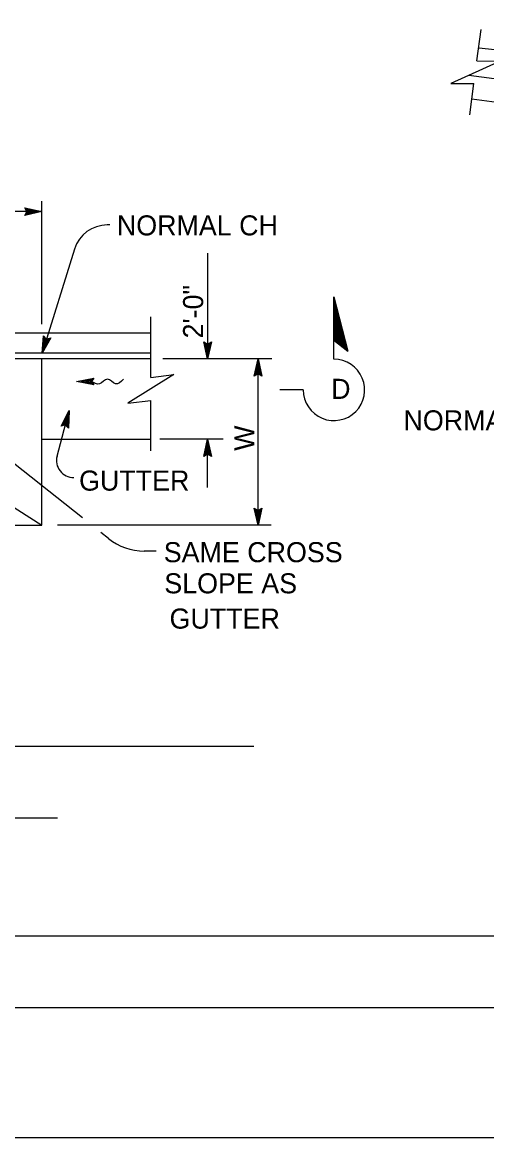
# Model space of a CAD drawing. Extents: x -894 to 866, y -476 to 714.
# Drawn here: x -105.1 to 56.9, y -476.4 to -87.2 of the extents above; entities that cross this region are included whole.
import ezdxf

# ---------------------------------------------------------------- set-up
doc = ezdxf.new("R2010")
doc.units = 0
for name, color, linetype in [('10 Sheet Format', 7, 'Continuous'), ('22 Misc Cnst Det', 7, 'Continuous'), ('56 Stage 3 Anno', 7, 'Continuous'), ('57 Undefined', 7, 'Continuous'), ('60 Nongeo Data', 7, 'Continuous')]:
    doc.layers.add(name, color=color, linetype=linetype)

msp = doc.modelspace()

# ---------------------------------------------------------------- linework, layer by layer
at = {"layer": '10 Sheet Format'}
for p, q in [((-438.7451, -406.0408), (199.0719, -406.0408)), ((-863.4257, -431.0407), (836.5777, -431.0407))]:
    msp.add_line(p, q, dxfattribs=at)
for points in [[(-894.0439, 713.5635), (865.9554, 713.5635), (865.9554, -476.436), (-894.0439, -476.436)], [(-863.4257, -431.0407), (836.5777, -431.0407), (836.5777, 668.9615), (-863.4257, 668.9615)]]:
    msp.add_lwpolyline(points, close=True, dxfattribs=at)
at = {"layer": '22 Misc Cnst Det'}
for p, q in [((3.5877, -183.0672), (8.4196, -202.0148)), ((3.5877, -204.7722), (3.5877, -183.0672)), ((3.5877, -184.6234), (7.919, -201.6094)), ((3.5877, -186.1819), (7.4184, -201.2041)), ((3.5877, -187.7404), (6.9174, -200.7983)), ((3.5877, -189.2978), (6.4167, -200.3929)), ((3.5877, -190.8563), (5.9157, -199.9868)), ((3.5877, -192.4156), (5.4151, -199.5818)), ((3.5877, -193.9741), (4.9141, -199.1757)), ((3.5877, -195.5322), (4.4135, -198.7703)), ((3.5877, -197.0907), (3.9125, -198.3646)), ((3.5877, -198.1013), (8.4196, -202.0148)), ((-7.1279, -215.4874), (-15.2789, -215.4874))]:
    msp.add_line(p, q, dxfattribs=at)
msp.add_arc((3.5878, -215.4874), 10.7155, 179.999467, 89.999964, dxfattribs=at)
at = {"layer": '56 Stage 3 Anno'}
for p, q in [((-98.2889, -192.5278), (-98.2889, -149.6586)), ((-98.2889, -153.2704), (-112.8594, -153.2704)), ((-103.4889, -153.2704), (-104.2889, -151.9307)), ((-104.2889, -151.9307), (-104.2889, -151.9307)), ((-104.2889, -151.9307), (-98.2889, -153.2704)), ((-98.2889, -153.2704), (-104.2889, -154.6008)), ((-104.2889, -154.6008), (-103.4889, -153.2704)), ((-104.2889, -154.6004), (-104.2889, -154.6004)), ((-104.0724, -152.2862), (-99.6688, -153.2701)), ((-99.6799, -153.274), (-104.0539, -154.2413)), ((-101.0515, -153.2685), (-103.8767, -153.8945)), ((-103.8385, -152.646), (-101.0515, -153.2685)), ((-103.6621, -152.9925), (-102.433, -153.2673)), ((-102.433, -153.2673), (-103.6417, -153.535)), ((-98.2889, -153.2704), (-98.2889, -153.2704)), ((-74.55, -157.9259), (-75.4693, -157.9259)), ((-86.9315, -166.3744), (-98.1889, -202.7081)), ((-40.482, -167.8171), (-40.482, -204.707)), ((-98.1889, -202.7081), (-97.6838, -196.583)), ((-95.1334, -197.3735), (-98.1889, -202.7081)), ((-97.7807, -201.3782), (-97.4102, -196.9141)), ((-95.5374, -197.4747), (-97.7799, -201.39)), ((-97.6838, -196.5834), (-97.6838, -196.5834)), ((-97.6838, -196.5834), (-96.6499, -197.7408)), ((-97.3692, -200.0696), (-97.1314, -197.1857)), ((-95.95, -197.5916), (-97.3692, -200.0696)), ((-96.9594, -198.7507), (-96.8574, -197.5164)), ((-96.3334, -197.6574), (-96.9594, -198.7507)), ((-96.6499, -197.7408), (-95.1334, -197.3735)), ((-95.1334, -197.3735), (-95.1334, -197.3735)), ((-40.482, -204.707), (-41.8123, -198.707)), ((-41.8123, -198.707), (-41.8123, -198.707)), ((-41.8123, -198.707), (-40.482, -199.507)), ((-40.4855, -203.3161), (-41.4528, -198.9417)), ((-40.48, -201.9444), (-41.1064, -199.1192)), ((-40.4788, -200.5629), (-40.7469, -199.3539)), ((-40.482, -199.507), (-39.1422, -198.707)), ((-39.1422, -198.707), (-40.482, -204.707)), ((-39.4981, -198.9235), (-40.4816, -203.3271)), ((-39.8575, -199.1574), (-40.48, -201.9444)), ((-40.2044, -199.3334), (-40.4788, -200.5629)), ((-39.1422, -198.707), (-39.1422, -198.707)), ((-98.1889, -202.7081), (-98.1889, -202.7081)), ((-18.0966, -204.707), (-56.0721, -204.707)), ((-40.482, -204.707), (-40.482, -204.707)), ((-24.2202, -210.7093), (-22.88, -204.7093)), ((-23.8643, -210.4928), (-22.8808, -206.0892)), ((-22.8969, -262.732), (-22.8969, -204.707)), ((-22.88, -204.7093), (-22.88, -204.7093)), ((-22.88, -204.7093), (-21.5501, -210.7093)), ((-22.8765, -206.1003), (-21.9092, -210.4747)), ((-22.88, -209.9093), (-24.2202, -210.7093)), ((-23.5044, -210.2589), (-22.8824, -207.4723)), ((-23.158, -210.0829), (-22.8832, -208.8534)), ((-22.8832, -208.8534), (-22.6155, -210.0625)), ((-22.8824, -207.4723), (-22.256, -210.2971)), ((-21.5501, -210.7093), (-22.88, -209.9093)), ((-84.1452, -260.1667), (-145.1999, -211.8121)), ((-24.2202, -210.7093), (-24.2202, -210.7093)), ((-21.5501, -210.7093), (-21.5501, -210.7093)), ((-92.9976, -238.5854), (-88.785, -222.6642)), ((-91.6154, -228.122), (-88.785, -222.6642)), ((-91.2157, -228.0035), (-89.1386, -223.998)), ((-90.8083, -227.8697), (-89.4937, -225.3346)), ((-89.4937, -225.3346), (-89.611, -228.226)), ((-89.1374, -224.0098), (-89.3213, -228.4862)), ((-88.785, -222.6642), (-89.0343, -228.8051)), ((-88.785, -222.6642), (-88.785, -222.6642)), ((-90.1154, -227.6913), (-91.6154, -228.122)), ((-91.6154, -228.122), (-91.6154, -228.122)), ((-90.4283, -227.7882), (-89.8484, -226.6697)), ((-89.0339, -228.8051), (-90.1154, -227.6913)), ((-89.8484, -226.6697), (-89.8984, -227.9071)), ((-89.0343, -228.8051), (-89.0343, -228.8051)), ((-35.0005, -232.7321), (-57.1811, -232.7321)), ((-41.8221, -238.732), (-40.482, -232.7321)), ((-40.482, -232.7321), (-40.482, -232.7321)), ((-40.482, -232.7321), (-39.152, -238.732)), ((-40.482, -249.5585), (-40.482, -232.7321)), ((-41.4662, -238.5155), (-40.4827, -234.112)), ((-41.1068, -238.2817), (-40.4843, -235.4947)), ((-40.7599, -238.1053), (-40.4851, -236.8761)), ((-40.4851, -236.8761), (-40.2174, -238.0848)), ((-40.4843, -235.4947), (-39.8579, -238.3198)), ((-40.4784, -234.123), (-39.5111, -238.497)), ((-40.482, -237.932), (-41.8221, -238.732)), ((-41.8221, -238.732), (-41.8221, -238.732)), ((-39.152, -238.732), (-40.482, -237.932)), ((-39.152, -238.732), (-39.152, -238.732)), ((-22.8969, -262.732), (-24.2273, -256.732)), ((-24.2273, -256.732), (-24.2273, -256.732)), ((-24.2273, -256.732), (-22.8969, -257.532)), ((-22.8969, -257.532), (-21.5572, -256.732)), ((-21.5572, -256.732), (-22.8969, -262.732)), ((-21.5572, -256.732), (-21.5572, -256.732)), ((-22.9005, -261.3411), (-23.8678, -256.9667)), ((-22.895, -259.9694), (-23.5214, -257.1443)), ((-22.8938, -258.588), (-23.1619, -257.3789)), ((-21.9131, -256.9486), (-22.8966, -261.3521)), ((-22.2725, -257.1824), (-22.895, -259.9694)), ((-22.6194, -257.3584), (-22.8938, -258.588)), ((-18.2781, -262.732), (-92.8441, -262.732)), ((-22.8969, -262.732), (-22.8969, -262.732)), ((-75.0185, -267.395), (-77.7661, -265.2186)), ((-58.3988, -271.7167), (-62.6012, -271.7167))]:
    msp.add_line(p, q, dxfattribs=at)
for centre, radius, start, end in [((-75.4691, -169.9259), 12, 90, 162.785181), ((-87.1974, -240.1201), 6, 165.179253, 270), ((-62.6011, -251.7166), 20, 231.621164, 270)]:
    msp.add_arc(centre, radius, start, end, dxfattribs=at)
at = {"layer": '57 Undefined'}
for p, q in [((-24.3965, -339.9535), (-368.1647, -339.9535)), ((-92.889, -364.9373), (-314.2727, -364.9373))]:
    msp.add_line(p, q, dxfattribs=at)
at = {"layer": '60 Nongeo Data'}
for p, q in [((53.4804, -100.6944), (54.9163, -89.7885)), ((50.6403, -105.7168), (116.7921, -114.4259)), ((51.0005, -119.5318), (52.4363, -108.6259)), ((51.7379, -113.9306), (116.8783, -122.5062)), ((-60.289, -200.1609), (-60.289, -189.957)), ((-60.289, -195.7085), (-346.2884, -195.7085)), ((-60.289, -211.1589), (-60.289, -200.1589)), ((-60.3406, -204.7085), (-346.34, -204.7085)), ((-60.3406, -202.7085), (-346.338, -202.7085)), ((-98.2889, -262.732), (-98.2889, -204.7085)), ((-86.1787, -212.577), (-80.1787, -211.377)), ((-80.1787, -213.777), (-86.1787, -212.577)), ((-86.1787, -212.577), (-86.1787, -212.577)), ((-84.6492, -212.577), (-80.4279, -211.7329)), ((-80.4142, -213.4239), (-84.6492, -212.577)), ((-83.1197, -212.577), (-80.6575, -212.0849)), ((-80.6496, -213.0711), (-83.1197, -212.577)), ((-81.5901, -212.577), (-80.9063, -212.4404)), ((-80.8846, -212.718), (-81.5901, -212.577)), ((-80.1787, -211.377), (-80.9787, -212.577)), ((-80.9787, -212.577), (-80.9787, -212.577)), ((-80.9787, -212.577), (-80.1787, -213.777)), ((-80.1787, -211.377), (-80.1787, -211.377)), ((-60.289, -230.1589), (-60.289, -219.1589)), ((-145.2888, -232.7321), (-98.2889, -262.732)), ((-98.2889, -232.7321), (-60.289, -232.7321)), ((-60.289, -236.7415), (-60.289, -230.1707)), ((-308.2885, -262.732), (-98.2889, -262.732))]:
    msp.add_line(p, q, dxfattribs=at)
for points in [[(53.4804, -100.6944), (61.5426, -100.7472), (44.3742, -108.5731), (52.4363, -108.6259)], [(-60.289, -211.1589), (-52.289, -210.1589), (-68.289, -220.1589), (-60.289, -219.1589)]]:
    msp.add_lwpolyline(points, dxfattribs=at)
msp.add_ellipse((171.5089, 1009.9841), major_axis=(1106.2171, -116.2929), ratio=0.99998366, start_param=4.71136583, end_param=4.93815183, dxfattribs=at)
msp.add_spline([(-69.7787, -211.777), (-72.5787, -213.377), (-75.3787, -211.777), (-78.1787, -213.377), (-80.9787, -212.577)], degree=3, dxfattribs=at)

# ---------------------------------------------------------------- texts
at = {"layer": '56 Stage 3 Anno'}
msp.add_text('D', height=7, dxfattribs=at).set_placement((2.6045, -218.6262))
at = {"layer": '57 Undefined'}
for s, p in [('NORMAL CH', (-72.1253, -161.5874)), ('NORMAL CH', (27.8423, -229.6199)), ('GUTTER', (-85.318, -250.6417)), ('SAME CROSS', (-55.7835, -275.6185)), ('SLOPE AS', (-55.5827, -286.4913)), ('GUTTER', (-53.7469, -298.7929))]:
    msp.add_text(s, height=7, dxfattribs=at).set_placement(p)
for s, p in [('2\'-0"', (-42.0501, -197.5316)), ('W', (-24.2009, -236.7526))]:
    msp.add_text(s, height=7, rotation=90, dxfattribs=at).set_placement(p)

doc.saveas('drawing.dxf')
